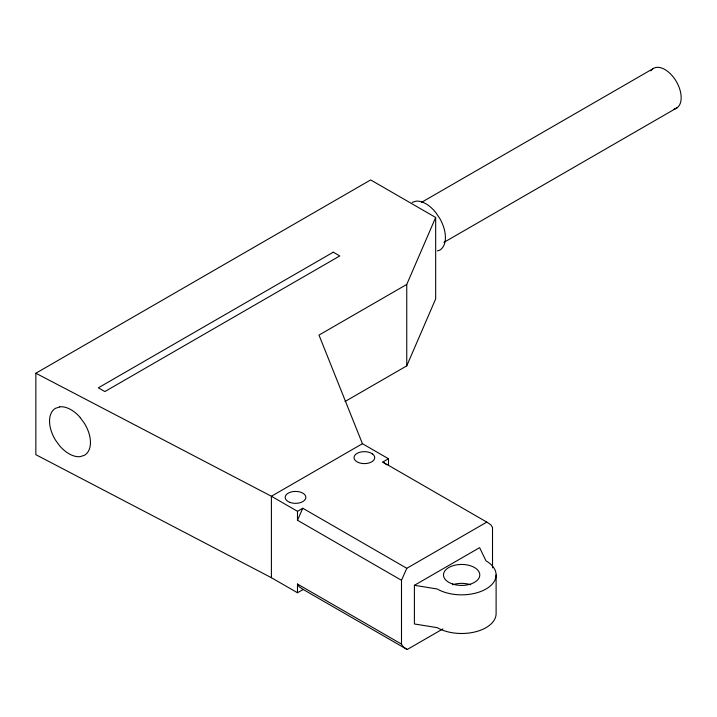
<?xml version="1.0" encoding="UTF-8"?>
<svg xmlns="http://www.w3.org/2000/svg" width="717" height="717" viewBox="0 0 717 717"><rect width="100%" height="100%" fill="white"/><g stroke="black" fill="none" stroke-linecap="round" stroke-linejoin="round"><path stroke-width="1.08" d="M442.864 628.926L407.193 649.521L403.151 646.788L401.493 644.099L401.493 580.295L297.483 520.246L302.789 508.245L406.808 568.294L486.816 522.101L490.858 524.844L492.516 527.524L492.516 567.819M401.493 580.295L406.808 568.294M345.029 401.511L406.754 365.867L406.754 284.425L435.667 217.466L370.662 179.931L35.85 373.234L35.85 454.686L271.402 577.705L297.483 592.753L303.174 589.464L407.193 649.521M406.754 365.867L435.667 298.917L435.667 217.466M421.426 202.4L652.703 68.877M443.957 242.355L677.171 107.711M406.754 284.425L318.993 335.09L362.426 443.706L388.497 458.755L388.497 465.297M362.426 443.706L271.402 496.254L35.85 373.234M271.402 577.705L271.402 496.254L297.483 511.311L302.789 508.245M386.839 464.786L382.797 462.053L388.497 458.755M414.399 585.305L479.61 547.663L486.009 560.855A34.479 19.906 0 0 1 486.009 589.007A34.479 19.906 0 0 1 437.253 589.007L414.399 585.305L414.399 623.969L437.253 627.662A34.479 19.906 0 0 0 474.824 631.982A34.479 19.906 0 0 0 496.11 613.591L496.11 574.926M59.744 406.933L55.505 408.296A27.649 16.742 57.5 0 0 55.496 440.139L59.744 445.938A27.649 16.742 57.5 0 0 80.223 456.639L84.463 455.268A27.56 16.688 57.5 0 0 84.463 423.424L80.223 417.626M412.132 202.4L416.165 201.154A27.578 15.926 60 0 1 435.667 212.411L439.709 218.326A27.578 15.926 60 0 1 439.709 250.17L437.37 250.896M382.797 462.053L486.816 522.101M297.483 592.753L297.483 584.041L401.493 644.099M303.174 589.464L299.132 586.73L297.483 584.041M297.483 511.311L297.483 520.246M452.552 584.758A18.158 10.486 0 0 1 470.711 584.758M59.744 406.826A27.649 16.742 57.5 0 1 80.223 417.527M650.848 70.804A22.989 13.273 60 0 1 676.023 80.985A22.989 13.273 60 0 1 673.98 109.109M333.28 252.187L98.346 387.816L104.852 391.572L339.777 255.942L333.28 252.187M372.517 453.951L370.59 452.857A10.343 5.969 0 0 0 354.252 456.397A10.343 5.969 0 0 0 366.71 463.451A10.343 5.969 0 0 0 372.517 453.951M452.552 584.005A18.158 10.486 0 0 0 479.79 574.926A18.158 10.486 0 0 0 452.552 565.847A18.158 10.486 0 0 0 452.552 584.005M289.982 502.42A10.343 5.969 0 0 0 305.863 497.634A10.343 5.969 0 0 0 290.743 492.086A10.343 5.969 0 0 0 289.982 502.42"/></g></svg>
